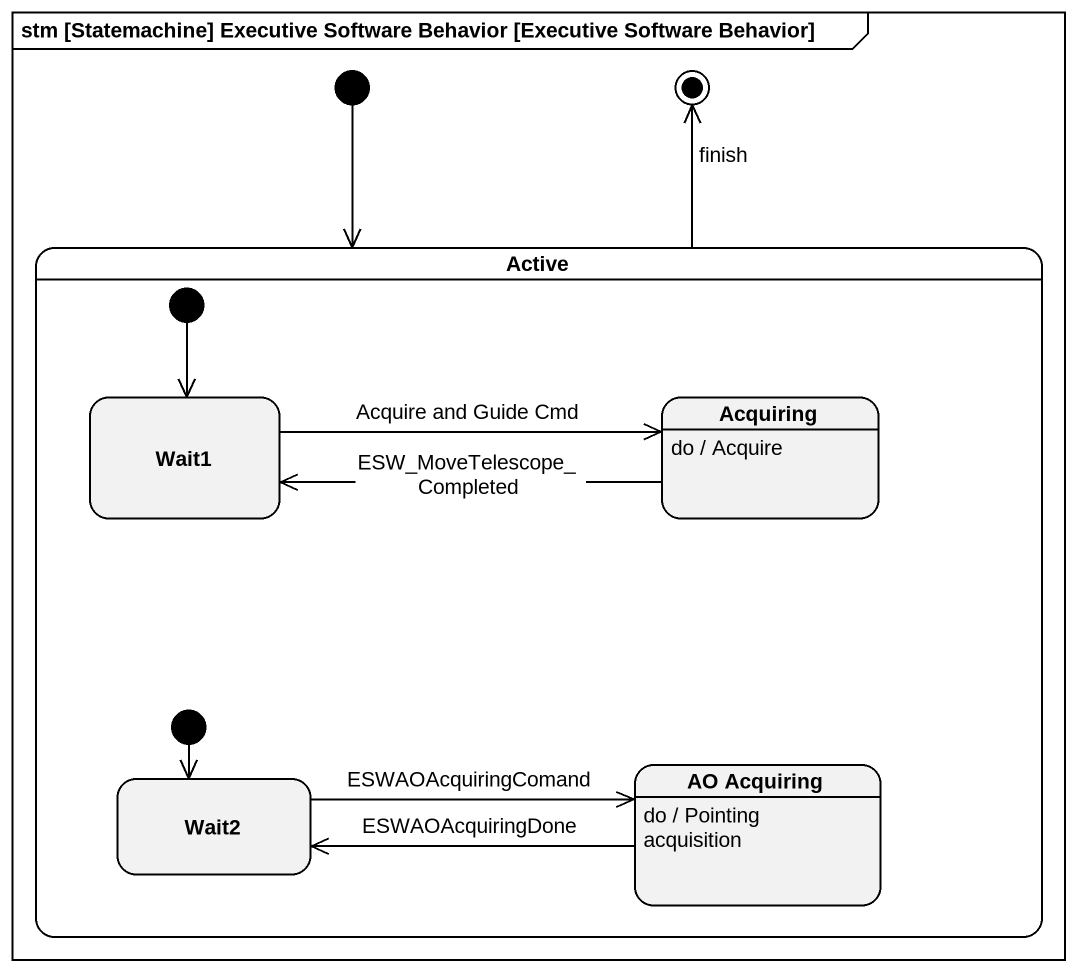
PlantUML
@startuml
mainframe stm [Statemachine] Executive Software Behavior [Executive Software Behavior]
hide empty description
state Active {
  state initial2 <<start>>
  state Wait1
  state Acquiring
  Acquiring : do / Acquire
  state initial3 <<start>>
  state Wait2
  state "AO Acquiring" as AO_Acquiring
  AO_Acquiring : do / Pointing acquisition
}
[*] --> Active
initial2 --> Wait1
Wait1 -right-> Acquiring : Acquire and Guide Cmd
Acquiring -left-> Wait1 : ESW_MoveTelescope_Completed
initial3 --> Wait2
Wait2 -right-> AO_Acquiring : ESWAOAcquiringComand
AO_Acquiring -left-> Wait2 : ESWAOAcquiringDone
Active -up-> [*] : finish
@enduml
